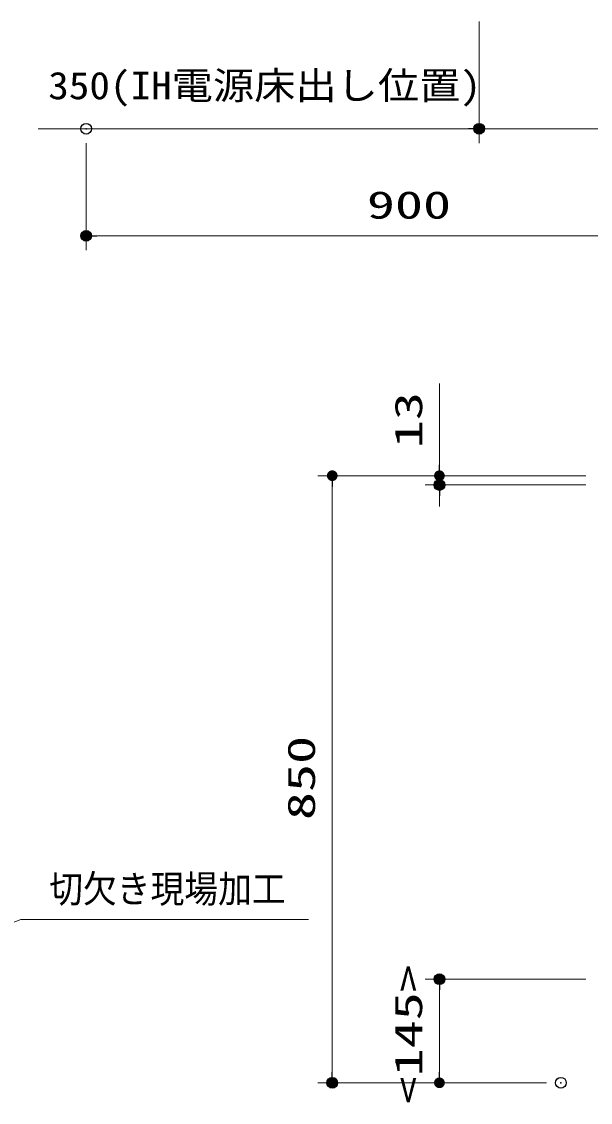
# Model space of a CAD drawing. Units: millimetres, scale not verified. Extents: x -9797 to 9797, y -4555 to 4555.
# Drawn here: x -3274 to -2478, y -1888 to -375 of the extents above; entities that cross this region are included whole.
import ezdxf
from ezdxf.enums import TextEntityAlignment as Align

# ---------------------------------------------------------------- set-up
doc = ezdxf.new("R2010")
doc.units = ezdxf.units.MM
doc.header["$LTSCALE"] = 30
doc.header["$PDMODE"] = 32
doc.header["$PDSIZE"] = 15
for name, color, linetype, lineweight in [('0-0_0', 7, 'Continuous', 25), ('0-2_寸法ﾚｲﾔｰ', 30, 'Continuous', 13), ('0-3_DEFPOINTS', 7, 'Continuous', 25)]:
    doc.layers.add(name, color=color, linetype=linetype, lineweight=lineweight)
doc.styles.add('ＭＳ ゴシック', font='')
doc.styles.get('ＭＳ ゴシック').set_extended_font_data('MS Gothic')

# ---------------------------------------------------------------- blocks, each defined once
blk = doc.blocks.new('_DOT')
at = {"layer": '0-0_0', "color": 30}
blk.add_line((-15, 0), (-30, 0), dxfattribs=at)
for points in [[(0, 0), (-15, 0), (-14.88, 1.88)], [(0, 0), (-14.88, -1.88), (-15, 0)], [(0, 0), (-14.88, 1.88), (-14.53, 3.73)], [(0, 0), (-14.53, -3.73), (-14.88, -1.88)], [(0, 0), (-14.53, 3.73), (-13.95, 5.52)], [(0, 0), (-13.95, -5.52), (-14.53, -3.73)], [(0, 0), (-13.95, 5.52), (-13.14, 7.23)], [(0, 0), (-13.14, -7.23), (-13.95, -5.52)], [(0, 0), (-13.14, 7.23), (-12.14, 8.82)], [(0, 0), (-12.14, -8.82), (-13.14, -7.23)], [(0, 0), (-12.14, 8.82), (-10.93, 10.27)], [(0, 0), (-10.93, -10.27), (-12.14, -8.82)], [(0, 0), (-10.93, 10.27), (-9.56, 11.56)], [(0, 0), (-9.56, -11.56), (-10.93, -10.27)], [(0, 0), (-9.56, 11.56), (-8.04, 12.66)], [(0, 0), (-8.04, -12.66), (-9.56, -11.56)], [(0, 0), (-8.04, 12.66), (-6.39, 13.57)], [(0, 0), (-6.39, -13.57), (-8.04, -12.66)], [(0, 0), (-6.39, 13.57), (-4.64, 14.27)], [(0, 0), (-4.64, -14.27), (-6.39, -13.57)], [(0, 0), (-4.64, 14.27), (-2.81, 14.73)], [(0, 0), (-2.81, -14.73), (-4.64, -14.27)], [(0, 0), (-2.81, 14.73), (-0.94, 14.97)], [(0, 0), (-0.94, -14.97), (-2.81, -14.73)], [(0, 0), (-0.94, 14.97), (0.94, 14.97)], [(0, 0), (0.94, -14.97), (-0.94, -14.97)], [(0, 0), (0.94, 14.97), (2.81, 14.73)], [(0, 0), (2.81, 14.73), (4.64, 14.27)], [(0, 0), (4.64, 14.27), (6.39, 13.57)], [(0, 0), (6.39, 13.57), (8.04, 12.66)], [(0, 0), (8.04, 12.66), (9.56, 11.56)], [(0, 0), (9.56, 11.56), (10.93, 10.27)], [(0, 0), (10.93, 10.27), (12.14, 8.82)], [(0, 0), (12.14, 8.82), (13.14, 7.23)], [(0, 0), (13.14, 7.23), (13.95, 5.52)], [(0, 0), (13.95, 5.52), (14.53, 3.73)], [(0, 0), (14.53, 3.73), (14.88, 1.88)], [(0, 0), (14.88, 1.88), (15, 0)], [(0, 0), (2.81, -14.73), (0.94, -14.97)], [(0, 0), (4.64, -14.27), (2.81, -14.73)], [(0, 0), (6.39, -13.57), (4.64, -14.27)], [(0, 0), (8.04, -12.66), (6.39, -13.57)], [(0, 0), (9.56, -11.56), (8.04, -12.66)], [(0, 0), (10.93, -10.27), (9.56, -11.56)], [(0, 0), (12.14, -8.82), (10.93, -10.27)], [(0, 0), (13.14, -7.23), (12.14, -8.82)], [(0, 0), (13.95, -5.52), (13.14, -7.23)], [(0, 0), (14.53, -3.73), (13.95, -5.52)], [(0, 0), (14.88, -1.88), (14.53, -3.73)], [(0, 0), (15, 0), (14.88, -1.88)]]:
    blk.add_solid(points, dxfattribs=at)

msp = doc.modelspace()

# ---------------------------------------------------------------- linework, layer by layer
at = {"layer": '0-2_寸法ﾚｲﾔｰ'}
for p, q in [((-2633.92, -375.14), (-2633.92, -545.14)), ((-2633.92, -525.14), (-3251.35, -525.14)), ((-2648.92, -525.14), (-2663.92, -525.14)), ((-2283.92, -525.14), (-2633.92, -525.14)), ((-3183.92, -545.14), (-3183.92, -695.14)), ((-2298.92, -675.14), (-3168.92, -675.14)), ((-2689.55, -1010.93), (-2689.55, -881.88)), ((-2689.55, -995.93), (-2689.55, -980.93)), ((-2484.55, -1010.93), (-2859.55, -1010.93)), ((-2484.55, -1010.93), (-2709.55, -1010.93)), ((-2689.55, -1010.93), (-2689.55, -1023.93)), ((-2839.55, -1025.93), (-2839.55, -1845.93)), ((-2484.55, -1023.93), (-2709.55, -1023.93)), ((-2689.55, -1038.93), (-2689.55, -1053.93)), ((-2484.55, -1715.93), (-2709.55, -1715.93)), ((-2689.55, -1845.93), (-2689.55, -1730.93)), ((-2539.55, -1860.93), (-2859.55, -1860.93)), ((-2539.55, -1860.93), (-2709.55, -1860.93))]:
    msp.add_line(p, q, dxfattribs=at)
msp.add_lwpolyline([(-2872.9, -1632.47), (-3275.63, -1632.47), (-3678.57, -1788.99)], dxfattribs=at)
at = {"layer": '0-3_DEFPOINTS'}
for p in [(-3183.92, -525.14), (-2633.92, -525.14), (-3183.92, -675.14), (-2689.55, -1023.93), (-2689.55, -1715.93), (-2839.55, -1860.93), (-2519.55, -1860.93)]:
    msp.add_point(p, dxfattribs=at)

# ---------------------------------------------------------------- block references
at = {"layer": '0-2_寸法ﾚｲﾔｰ', "xscale": 0.5, "yscale": 0.5}
msp.add_blockref('_DOT', (-2633.92, -525.14), dxfattribs=at)
for p, rotation in [((-3183.92, -675.14), 180), ((-2689.55, -1010.93), 270), ((-2839.55, -1010.93), 90), ((-2689.55, -1023.93), 90), ((-2689.55, -1715.93), 90), ((-2839.55, -1860.93), 270), ((-2689.55, -1860.93), 270)]:
    msp.add_blockref('_DOT', p, dxfattribs=dict(at, rotation=rotation))

# ---------------------------------------------------------------- texts
at = {"layer": '0-2_寸法ﾚｲﾔｰ', "style": 'ＭＳ ゴシック'}
for s, height, width, p in [('350(IH電源床出し位置)', 38.48, 1.1, (-3237.06, -495.39)), ('900', 38.49, 1.5, (-2791.06, -662.54))]:
    msp.add_text(s, height=height, dxfattribs=dict(at, width=width)).set_placement(p, align=Align.BOTTOM_LEFT)
at = {"layer": '0-2_寸法ﾚｲﾔｰ', "style": 'ＭＳ ゴシック', "width": 1.5}
for s, p in [('13', (-2702.15, -972.36)), ('850', (-2852.15, -1493.07)), ('<145>', (-2702.15, -1891.28))]:
    msp.add_text(s, height=38.49, rotation=90, dxfattribs=at).set_placement(p, align=Align.BOTTOM_LEFT)
at = {"layer": '0-2_寸法ﾚｲﾔｰ', "color": 7, "style": 'ＭＳ ゴシック', "width": 0.9}
msp.add_text('切欠き現場加工', height=38.49, dxfattribs=at).set_placement((-3235.63, -1620.27), align=Align.BOTTOM_LEFT)

doc.saveas('drawing.dxf')
